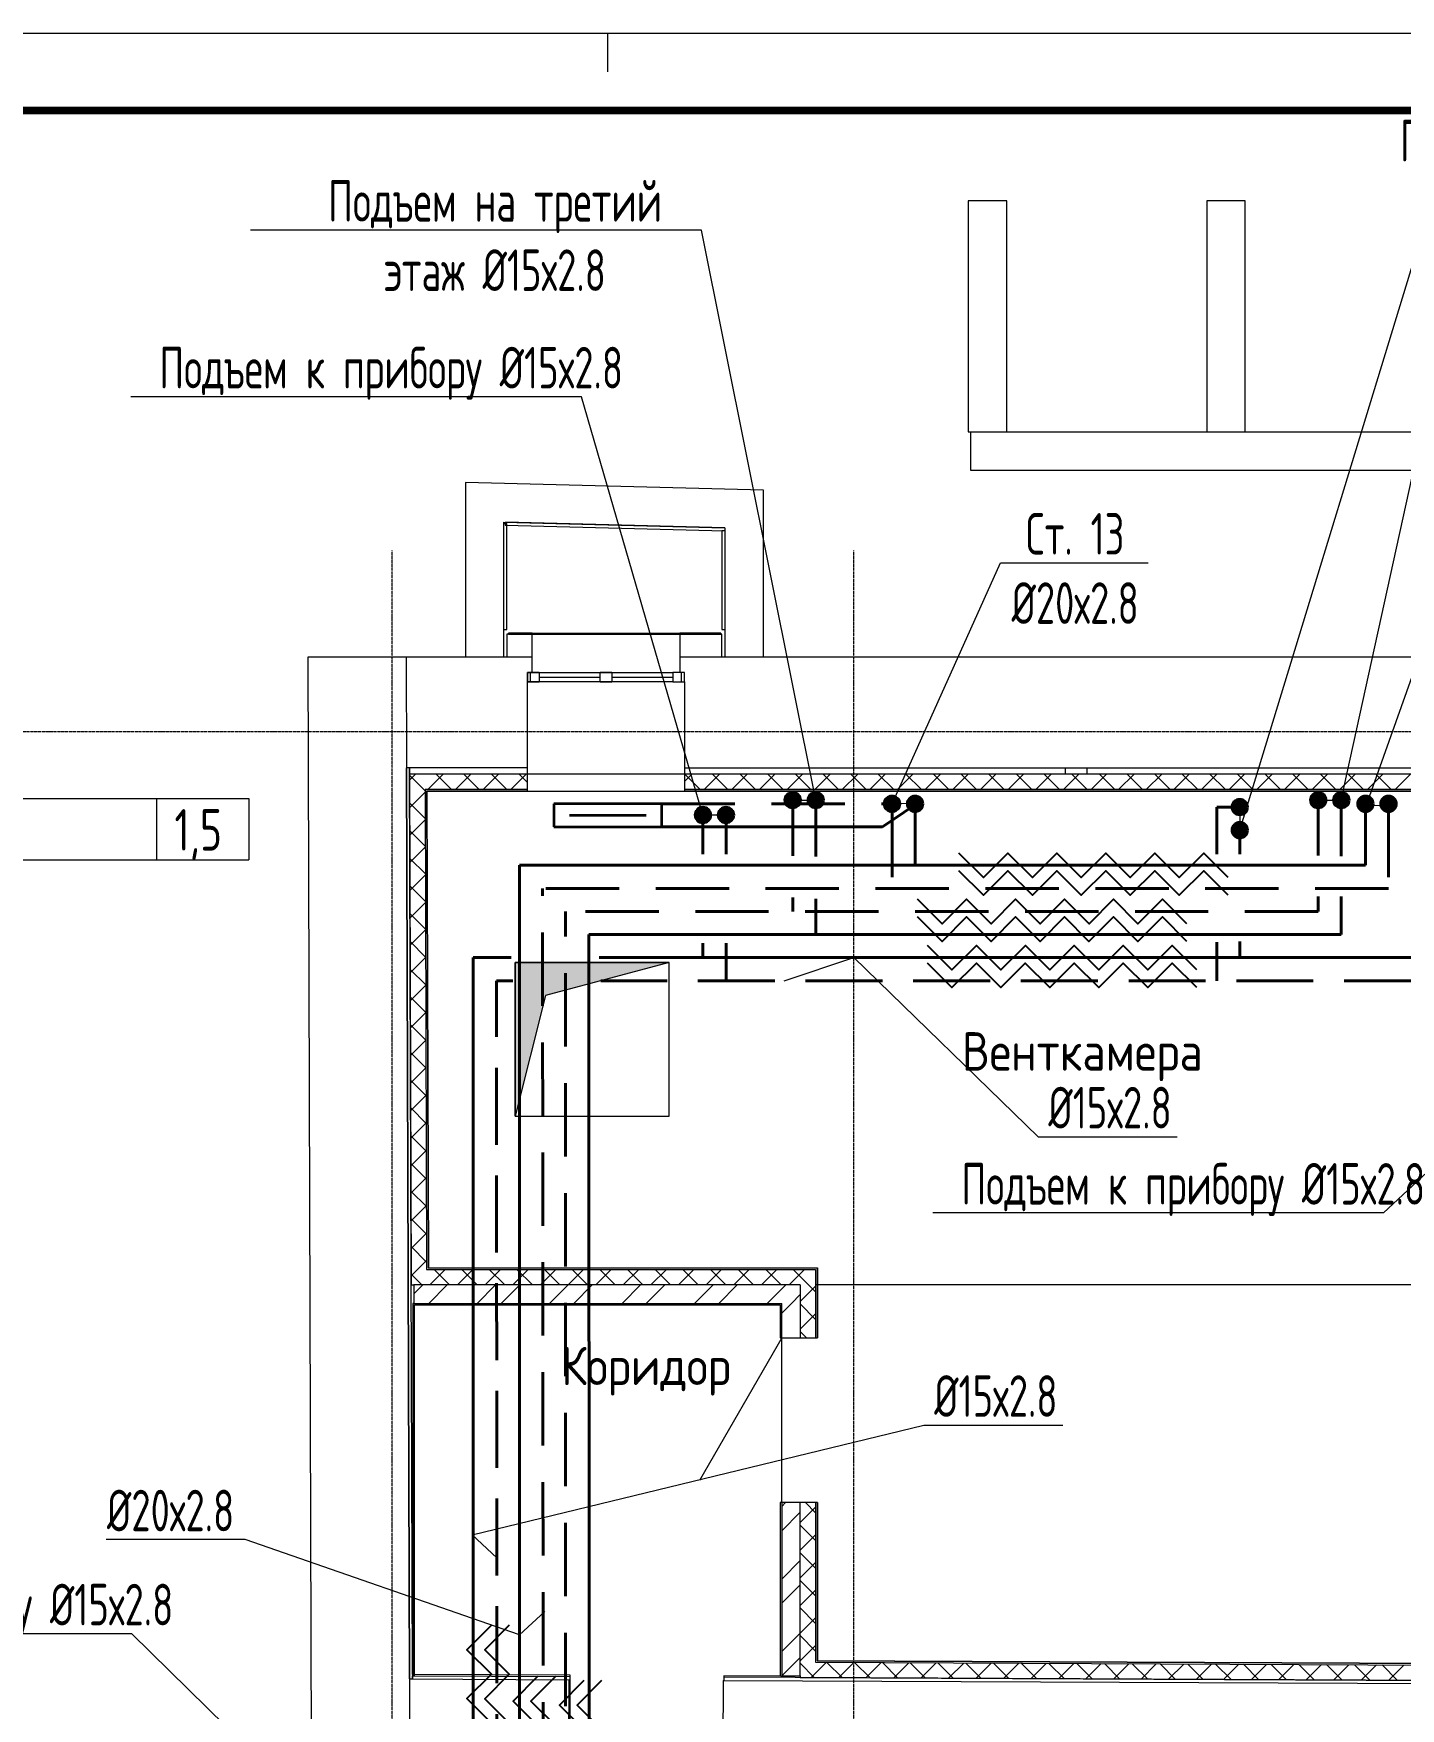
# Model space of a CAD drawing. Header units: millimetres. Extents: x -3929 to 624051, y 52832 to 514950.
# Drawn here: x 216267 to 225151, y 101347 to 112232 of the extents above; entities that cross this region are included whole.
import ezdxf
from ezdxf import colors
from ezdxf.entities.mleader import LeaderData, LeaderLine
from ezdxf.enums import TextEntityAlignment as Align
from ezdxf.math import Vec2, Vec3

# ---------------------------------------------------------------- set-up
doc = ezdxf.new("R2010")
doc.units = ezdxf.units.MM
for name, pattern in [('ADSK_Линия сетки', [25, 20, -2.5, 0, -2.5]), ('ADSK_Штриховая_ш2 п1', [3, 2, -1]), ('GOST2.303 4', [7, 5, -2, 0]), ('Hidden', [7.14375, 4.7625, -2.38125])]:
    doc.linetypes.add(name, pattern=pattern)
for name, color, linetype in [('9_Форматы', 7, 'Continuous'), ('ПРИБОРЫ', 3, 'Continuous'), ('статистика приборов', 252, 'Continuous'), ('стояки', 7, 'Continuous'), ('т21.4', 142, 'Continuous')]:
    doc.layers.add(name, color=color, linetype=linetype)
for name, color, linetype, lineweight in [('_ Окна', 7, 'Continuous', 9), ('Двери', 7, 'Continuous', 9), ('Марки помещений', 7, 'Continuous', 20), ('ОВ-ИЗОЛЯЦИЯ', 7, 'Continuous', 25), ('ОВ-О-Оборудование', 32, 'Continuous', 35), ('ОВ-рамка', 7, 'Continuous', 30), ('ОВ-ТЕКСТ', 7, 'Continuous', 25), ('Окна', 7, 'Continuous', 9), ('Оси', 253, 'Continuous', 9), ('Перекрытие', 7, 'Continuous', 18), ('Стены внутренние', 7, 'Continuous', 18), ('Стены наружные', 7, 'Continuous', 18), ('Стены несущие', 7, 'Continuous', 30), ('Стены отделка', 7, 'Continuous', 30), ('Стены штриховка', 7, 'Continuous', 9), ('ШТРИХОВКА', 252, 'Continuous', 15)]:
    doc.layers.add(name, color=color, linetype=linetype, lineweight=lineweight)
for name, color, linetype, true_color in [('т11.1', 1, 'Continuous', 0xff0000), ('т11.3', 7, 'Continuous', 0xb82e00), ('т11.4', 7, 'Continuous', 0xd600d6), ('т21.1', 5, 'Continuous', 0x0000ff), ('т21.3', 7, 'Continuous', 0x005c45)]:
    doc.layers.add(name, color=color, linetype=linetype, true_color=true_color)
doc.styles.add('GOST Common_2', font='GOST_Common.ttf', dxfattribs={"width": 0.9, "height": 250})
doc.styles.add('СТИЛЬ', font='simplex.shx', dxfattribs={"width": 0.65})

# ---------------------------------------------------------------- blocks, each defined once
blk = doc.blocks.new('*U2936')
at = {"layer": 'ОВ-О-Оборудование', "color": 32, "ltscale": 0.1, "true_color": 0xcd6928}
for p, q in [((350, 75), (-350, 75)), ((-350, 75), (-350, -75)), ((-250, 0), (250, 0)), ((350, -75), (350, 75)), ((-350, -75), (350, -75))]:
    blk.add_line(p, q, dxfattribs=at)
blk = doc.blocks.new('подвал')
at = {"layer": 'Стены наружные', "lineweight": 5}
h = blk.add_hatch(color=8, dxfattribs=at)
h.paths.add_polyline_path([(411463.987, -301886.72), (411472.031, -301886.72), (411472.031, -301881.72), (411206.265, -301881.72), (411206.265, -301886.72), (411236.265, -301886.72)])
h.paths.add_polyline_path([(410215.265, -301886.72), (410245.265, -301886.72), (410245.265, -301881.72), (410092.031, -301881.72), (410092.031, -301886.72)])
at = {"layer": 'ШТРИХОВКА', "lineweight": 5}
h = blk.add_hatch(color=8, dxfattribs=at)
h.dxf.hatch_style = 1
h.paths.add_polyline_path([(410136.624, -305020.625), (410136.624, -304020.625), (411136.624, -304020.625), (410334.119, -304235.655)])
at = {"layer": '_ Окна', "color": 8, "lineweight": 5}
for p, q in [((410216.265, -302196.816), (410216.265, -302136.816)), ((410216.265, -302136.816), (410292.265, -302136.816)), ((410236.265, -302196.816), (410236.265, -302136.816)), ((410292.265, -302136.816), (410292.265, -302196.816)), ((410292.265, -302166.816), (410688.265, -302166.816)), ((410688.265, -302196.816), (410688.265, -302136.816)), ((410688.265, -302136.816), (410764.265, -302136.816)), ((410764.265, -302136.816), (410764.265, -302196.816)), ((410764.265, -302166.816), (411160.265, -302166.816)), ((411160.265, -302136.816), (411160.265, -302196.816)), ((411236.265, -302136.816), (411160.265, -302136.816)), ((411216.265, -302196.816), (411216.265, -302136.816)), ((411236.265, -302196.816), (411236.265, -302136.816)), ((410292.265, -302196.816), (410216.265, -302196.816)), ((410764.265, -302196.816), (410688.265, -302196.816)), ((411160.265, -302196.816), (411236.265, -302196.816))]:
    blk.add_line(p, q, dxfattribs=at)
at = {"layer": 'Двери', "color": 8, "lineweight": 5}
blk.add_line((411868.352, -306461.134), (411333.352, -307387.781), dxfattribs=at)
at = {"layer": 'Окна', "color": 8, "lineweight": 5}
for p, q in [((410216.265, -302136.816), (410216.265, -302196.816)), ((410292.265, -302136.816), (410216.265, -302136.816)), ((410292.265, -302136.816), (410688.265, -302136.816)), ((410764.265, -302136.816), (410688.265, -302136.816)), ((410764.265, -302136.816), (411160.265, -302136.816)), ((411236.265, -302136.816), (411160.265, -302136.816)), ((411236.265, -302196.816), (411236.265, -302136.816)), ((410216.265, -302196.816), (410292.265, -302196.816)), ((410688.265, -302196.816), (410292.265, -302196.816)), ((410688.265, -302196.816), (410764.265, -302196.816)), ((411160.265, -302196.816), (410764.265, -302196.816)), ((411160.265, -302196.816), (411236.265, -302196.816))]:
    blk.add_line(p, q, dxfattribs=at)
at = {"layer": 'Оси', "color": 8, "linetype": 'ADSK_Линия сетки', "lineweight": 5}
for p, q in [((409336.62, -349917.118), (409336.62, -301342.622)), ((412336.62, -349917.118), (412336.62, -301342.622)), ((353372.326, -302520.621), (419602.055, -302520.621))]:
    blk.add_line(p, q, dxfattribs=at)
at = {"layer": 'Перекрытие', "color": 8, "lineweight": 5}
for p, q in [((410136.624, -304020.625), (410136.624, -305020.625)), ((411136.624, -304020.625), (410136.624, -304020.625)), ((411136.624, -305020.625), (411136.624, -304020.625)), ((410136.624, -305020.625), (411136.624, -305020.625)), ((416954.348, -306116.134), (412088.352, -306116.134)), ((411868.352, -307531.134), (411868.352, -306461.134)), ((410492.71, -309251.601), (410492.71, -308681.595))]:
    blk.add_line(p, q, dxfattribs=at)
at = {"layer": 'Стены внутренние', "color": 8, "lineweight": 5}
for p, q in [((409428.246, -302036.816), (409430.476, -302756.816)), ((411236.265, -302796.816), (410216.265, -302796.816))]:
    blk.add_line(p, q, dxfattribs=at)
at = {"layer": 'Стены внутренние', "color": 8, "linetype": 'Continuous', "lineweight": 5}
for p, q in [((409478.352, -306174.812), (409537.029, -306116.134)), ((409574.183, -306236.134), (409694.183, -306116.134)), ((409888.493, -306236.134), (410008.493, -306116.134)), ((410045.647, -306236.134), (410165.647, -306116.134)), ((410359.956, -306236.134), (410479.956, -306116.134)), ((410517.11, -306236.134), (410637.11, -306116.134)), ((410831.42, -306236.134), (410951.42, -306116.134)), ((410988.574, -306236.134), (411108.574, -306116.134)), ((411302.883, -306236.134), (411422.883, -306116.134)), ((411460.037, -306236.134), (411580.037, -306116.134)), ((411774.346, -306236.134), (411894.346, -306116.134)), ((411931.5, -306236.134), (411988.352, -306179.283)), ((411868.352, -306299.283), (411931.5, -306236.134)), ((411868.352, -307556.519), (411893.737, -307531.134)), ((411868.352, -307713.673), (411988.352, -307593.673)), ((411868.352, -308027.983), (411988.352, -307907.983)), ((411868.352, -308185.137), (411988.352, -308065.137)), ((411868.352, -308499.446), (411988.352, -308379.446)), ((411869.079, -308655.873), (411988.352, -308536.6))]:
    blk.add_line(p, q, dxfattribs=at)
at = {"layer": 'Стены наружные', "color": 8, "lineweight": 5}
for p, q in [((410246.265, -301886.72), (410246.265, -301881.72)), ((410246.265, -301881.72), (411206.265, -301881.72)), ((411206.265, -301886.72), (410246.265, -301886.72)), ((410246.265, -301886.816), (411206.265, -301886.816))]:
    blk.add_line(p, q, dxfattribs=at)
at = {"layer": 'Стены несущие', "color": 8, "lineweight": 5}
for p, q in [((413080.614, -299072.097), (413080.614, -300572.097)), ((413330.614, -299072.097), (413080.614, -299072.097)), ((413330.614, -300572.097), (413330.614, -299072.097)), ((414630.614, -299072.097), (414630.614, -300572.097)), ((414880.614, -299072.097), (414630.614, -299072.097)), ((414880.614, -300572.097), (414880.614, -299072.097)), ((413080.614, -300572.097), (418619.664, -300572.097)), ((413094.664, -300572.097), (413094.664, -300822.097)), ((413094.664, -300822.097), (418369.664, -300822.097)), ((409812.654, -300901.765), (409812.654, -302036.816)), ((411749.926, -300952.172), (409812.654, -300901.765)), ((411749.926, -302036.816), (411749.926, -300952.172)), ((410062.654, -302036.816), (410062.654, -301158.355)), ((410062.654, -301158.355), (411499.926, -301195.752)), ((411499.926, -301195.752), (410072.914, -301158.622)), ((411499.926, -301195.752), (411499.926, -302036.816)), ((410246.265, -302036.816), (408788.243, -302036.816)), ((408788.243, -302036.816), (408813.334, -310138.743)), ((410246.265, -302136.816), (410246.265, -302036.816)), ((411206.265, -302036.816), (411206.265, -302136.816)), ((418744.734, -302036.816), (411206.265, -302036.816)), ((410216.265, -302756.816), (410216.265, -302196.816)), ((411236.265, -302196.816), (411236.265, -302756.816)), ((410216.265, -302756.816), (409430.476, -302756.816)), ((409448.809, -308676.83), (409430.476, -302756.816)), ((411236.265, -302756.816), (418240.57, -302756.816)), ((411988.352, -306116.134), (409478.352, -306116.134)), ((409478.352, -306116.134), (409478.352, -306236.134)), ((411988.352, -306116.134), (411988.352, -306461.134)), ((409478.352, -306236.134), (411868.352, -306236.134)), ((411868.352, -306461.134), (411868.352, -306236.134)), ((411868.352, -306461.134), (411988.352, -306461.134)), ((411988.352, -307531.134), (411868.352, -307531.134)), ((411868.352, -307531.134), (411868.352, -308655.873)), ((411988.352, -308655.873), (411988.352, -307531.134)), ((409448.809, -308676.83), (410487.329, -308681.57)), ((410484.728, -309251.564), (410487.329, -308681.57)), ((411487.319, -308686.134), (411484.717, -309256.128)), ((411487.319, -308686.134), (418289.026, -308717.177)), ((411868.352, -308655.873), (411988.352, -308655.873))]:
    blk.add_line(p, q, dxfattribs=at)
at = {"layer": 'Стены отделка', "color": 8, "lineweight": 5}
for p, q in [((410082.654, -301168.618), (410062.654, -301168.618)), ((410072.914, -301158.622), (410072.394, -301178.615)), ((410072.394, -301178.615), (411499.926, -301215.759)), ((410082.654, -301856.816), (410082.654, -301168.618)), ((411499.926, -301215.238), (411479.926, -301215.238)), ((411479.926, -301215.238), (411479.926, -301856.816)), ((410062.654, -301856.816), (410082.654, -301856.816)), ((410245.265, -301886.816), (410082.654, -301886.816)), ((410082.654, -301886.816), (410082.654, -302036.816)), ((410246.265, -301881.72), (410092.031, -301881.72)), ((410092.031, -301881.72), (410092.031, -301886.72)), ((410092.031, -301886.72), (410245.265, -301886.72)), ((410246.265, -302036.816), (410246.265, -301886.816)), ((411472.031, -301881.72), (411206.265, -301881.72)), ((411206.265, -301881.72), (411206.265, -301886.72)), ((411206.265, -301886.72), (411472.031, -301886.72)), ((411479.926, -301886.816), (411206.265, -301886.816)), ((411206.265, -301886.816), (411206.265, -302036.816)), ((411472.031, -301886.72), (411472.031, -301881.72)), ((411479.926, -301856.816), (411499.926, -301856.816)), ((411479.926, -302036.816), (411479.926, -301886.816)), ((409450.476, -302756.754), (409430.476, -302756.816)), ((409430.476, -302756.816), (409448.809, -308676.83)), ((409468.717, -308646.921), (409450.476, -302756.754)), ((409450.476, -302756.816), (409450.476, -302796.816)), ((410216.265, -302796.816), (409450.476, -302796.816)), ((409450.599, -302796.816), (409460.879, -306116.134)), ((410216.265, -302908.816), (410216.265, -302756.816)), ((411236.265, -302756.816), (411236.265, -302908.816)), ((417174.444, -302796.816), (411236.265, -302796.816)), ((413712.004, -302796.816), (413712.004, -302756.816)), ((413852.004, -302756.816), (413852.004, -302796.816)), ((410216.265, -302896.816), (409550.91, -302896.816)), ((409550.91, -302896.816), (409560.57, -306016.134)), ((410216.265, -302906.816), (409560.941, -302906.816)), ((409560.941, -302906.816), (409570.539, -306006.134)), ((410216.265, -302908.816), (409562.947, -302908.816)), ((409562.947, -302908.816), (409572.533, -306004.134)), ((411236.265, -302908.816), (410216.265, -302908.816)), ((416954.348, -302896.816), (411236.265, -302896.816)), ((416944.348, -302906.816), (411236.265, -302906.816)), ((416942.348, -302908.816), (411236.265, -302908.816)), ((409560.57, -306016.134), (412088.352, -306016.134)), ((409570.539, -306006.134), (412098.352, -306006.134)), ((409572.533, -306004.134), (412100.352, -306004.134)), ((412088.352, -306016.134), (412088.352, -306461.134)), ((412098.352, -306006.134), (412098.352, -306461.134)), ((412100.352, -306004.134), (412100.352, -306461.134)), ((409460.879, -306116.134), (409478.352, -306116.134)), ((409478.352, -306236.134), (409471.62, -306236.134)), ((409471.62, -306236.134), (409471.62, -308656.934)), ((409481.62, -306246.134), (411858.352, -306246.134)), ((409481.62, -308656.98), (409481.62, -306246.134)), ((411858.352, -306246.134), (411858.352, -306461.134)), ((411858.352, -306461.134), (411868.352, -306461.134)), ((411988.352, -306461.134), (412100.352, -306461.134)), ((411868.352, -307531.134), (411858.352, -307531.134)), ((411858.352, -307531.134), (411858.352, -308657.827)), ((412100.352, -307531.134), (411988.352, -307531.134)), ((412088.352, -307531.134), (412088.352, -308568.876)), ((412098.352, -307531.134), (412098.352, -308558.922)), ((412100.352, -307531.134), (412100.352, -308556.931)), ((412088.352, -308568.876), (416394.52, -308588.53)), ((412098.352, -308558.922), (416384.52, -308578.484)), ((412100.352, -308556.931), (416382.52, -308576.475)), ((409448.809, -308676.83), (409468.809, -308676.768)), ((410492.847, -308651.595), (409468.717, -308646.921)), ((409468.809, -308676.768), (409468.748, -308656.921)), ((409468.748, -308656.921), (410492.802, -308661.595)), ((409468.9, -308656.922), (409468.809, -308676.922)), ((410487.329, -308681.57), (410492.71, -308681.595)), ((410492.71, -308681.595), (410492.847, -308651.595)), ((411492.791, -308666.159), (411492.7, -308686.159)), ((411492.837, -308656.159), (411492.791, -308666.159)), ((416614.52, -308689.535), (411492.791, -308666.159)), ((411858.352, -308657.827), (411492.837, -308656.159)), ((411868.352, -308667.873), (411868.352, -308655.873)), ((411988.352, -308655.873), (411988.352, -308668.421)), ((411988.352, -308668.421), (416494.52, -308688.987))]:
    blk.add_line(p, q, dxfattribs=at)
at = {"layer": 'Стены штриховка', "color": 8, "lineweight": 5}
for p, q in [((410245.265, -301886.72), (410246.265, -301886.72)), ((410246.265, -301886.816), (410245.265, -301886.816)), ((409448.809, -308676.83), (409450.575, -309246.844)), ((409468.717, -308646.921), (409468.748, -308656.921))]:
    blk.add_line(p, q, dxfattribs=at)
at = {"layer": 'ШТРИХОВКА', "color": 8, "linetype": 'Continuous', "lineweight": 5}
for p, q in [((409550.934, -302904.569), (409450.623, -302804.258)), ((409450.717, -302834.85), (409488.752, -302796.816)), ((409568.357, -302896.816), (409668.357, -302796.816)), ((409722.785, -302896.816), (409622.785, -302796.816)), ((409747.962, -302896.816), (409847.962, -302796.816)), ((409902.39, -302896.816), (409802.39, -302796.816)), ((409927.567, -302896.816), (410027.567, -302796.816)), ((410081.995, -302896.816), (409981.995, -302796.816)), ((410107.172, -302896.816), (410207.172, -302796.816)), ((410216.265, -302851.48), (410161.6, -302796.816)), ((411236.265, -302845.354), (411284.803, -302796.816)), ((411339.231, -302896.816), (411239.231, -302796.816)), ((411364.408, -302896.816), (411464.408, -302796.816)), ((411518.836, -302896.816), (411418.836, -302796.816)), ((411544.013, -302896.816), (411644.013, -302796.816)), ((411698.441, -302896.816), (411598.441, -302796.816)), ((411723.619, -302896.816), (411823.619, -302796.816)), ((411878.046, -302896.816), (411778.046, -302796.816)), ((411903.224, -302896.816), (412003.224, -302796.816)), ((412057.651, -302896.816), (411957.651, -302796.816)), ((412082.829, -302896.816), (412182.829, -302796.816)), ((412237.257, -302896.816), (412137.257, -302796.816)), ((412262.434, -302896.816), (412362.434, -302796.816)), ((412416.862, -302896.816), (412316.862, -302796.816)), ((412442.039, -302896.816), (412542.039, -302796.816)), ((412596.467, -302896.816), (412496.467, -302796.816)), ((412621.644, -302896.816), (412721.644, -302796.816)), ((412776.072, -302896.816), (412676.072, -302796.816)), ((412801.249, -302896.816), (412901.249, -302796.816)), ((412955.677, -302896.816), (412855.677, -302796.816)), ((412980.854, -302896.816), (413080.854, -302796.816)), ((413135.282, -302896.816), (413035.282, -302796.816)), ((413160.46, -302896.816), (413260.46, -302796.816)), ((413314.887, -302896.816), (413214.887, -302796.816)), ((413340.065, -302896.816), (413440.065, -302796.816)), ((413494.492, -302896.816), (413394.492, -302796.816)), ((413519.67, -302896.816), (413619.67, -302796.816)), ((413674.098, -302896.816), (413574.098, -302796.816)), ((413699.275, -302896.816), (413799.275, -302796.816)), ((413853.703, -302896.816), (413753.703, -302796.816)), ((413878.88, -302896.816), (413978.88, -302796.816)), ((414033.308, -302896.816), (413933.308, -302796.816)), ((414058.485, -302896.816), (414158.485, -302796.816)), ((414212.913, -302896.816), (414112.913, -302796.816)), ((414238.09, -302896.816), (414338.09, -302796.816)), ((414392.518, -302896.816), (414292.518, -302796.816)), ((414417.695, -302896.816), (414517.695, -302796.816)), ((414572.123, -302896.816), (414472.123, -302796.816)), ((414597.3, -302896.816), (414697.3, -302796.816)), ((414751.728, -302896.816), (414651.728, -302796.816)), ((414776.906, -302896.816), (414876.906, -302796.816)), ((414931.333, -302896.816), (414831.333, -302796.816)), ((414956.511, -302896.816), (415056.511, -302796.816)), ((415110.939, -302896.816), (415010.939, -302796.816)), ((415136.116, -302896.816), (415236.116, -302796.816)), ((415290.544, -302896.816), (415190.544, -302796.816)), ((415315.721, -302896.816), (415415.721, -302796.816)), ((415470.149, -302896.816), (415370.149, -302796.816)), ((415495.326, -302896.816), (415595.326, -302796.816)), ((415649.754, -302896.816), (415549.754, -302796.816)), ((415674.931, -302896.816), (415774.931, -302796.816)), ((415829.359, -302896.816), (415729.359, -302796.816)), ((415854.536, -302896.816), (415954.536, -302796.816)), ((409451.272, -303013.901), (409550.964, -302914.209)), ((409551.492, -303084.732), (409451.181, -302984.422)), ((409451.826, -303192.951), (409551.518, -303093.26)), ((409552.05, -303264.896), (409451.739, -303164.585)), ((409552.607, -303445.059), (409452.297, -303344.748)), ((409452.381, -303372.002), (409552.073, -303272.31)), ((409452.935, -303551.052), (409552.627, -303451.361)), ((409553.165, -303625.222), (409452.855, -303524.911)), ((409453.49, -303730.103), (409553.182, -303630.412)), ((409553.723, -303805.385), (409453.412, -303705.074)), ((409554.281, -303985.548), (409453.97, -303885.237)), ((409454.045, -303909.154), (409553.736, -303809.462)), ((409454.599, -304088.204), (409554.291, -303988.513)), ((409554.839, -304165.711), (409454.528, -304065.4)), ((409455.154, -304267.255), (409554.845, -304167.563)), ((409555.397, -304345.874), (409455.086, -304245.563)), ((409455.708, -304446.306), (409555.4, -304346.614)), ((409555.955, -304526.037), (409455.644, -304425.726)), ((409456.263, -304625.356), (409555.954, -304525.665)), ((409556.513, -304706.2), (409456.202, -304605.889)), ((409456.817, -304804.407), (409556.509, -304704.715)), ((409557.071, -304886.363), (409456.76, -304786.052)), ((409457.372, -304983.457), (409557.063, -304883.766)), ((409557.629, -305066.526), (409457.318, -304966.215)), ((409457.926, -305162.508), (409557.618, -305062.817)), ((409558.187, -305246.689), (409457.876, -305146.378)), ((409558.745, -305426.852), (409458.434, -305326.541)), ((409458.481, -305341.559), (409558.172, -305241.867)), ((409459.035, -305520.609), (409558.727, -305420.918)), ((409559.303, -305607.015), (409458.992, -305506.705)), ((409459.59, -305699.66), (409559.281, -305599.968)), ((409559.861, -305787.178), (409459.55, -305686.868)), ((409560.419, -305967.342), (409460.108, -305867.031)), ((409460.144, -305878.711), (409559.836, -305779.019)), ((409460.699, -306057.761), (409560.39, -305958.07)), ((409529.606, -306116.134), (409460.666, -306047.194)), ((409581.93, -306116.134), (409681.93, -306016.134)), ((409709.211, -306116.134), (409609.211, -306016.134)), ((409761.536, -306116.134), (409861.536, -306016.134)), ((409888.817, -306116.134), (409788.817, -306016.134)), ((409941.141, -306116.134), (410041.141, -306016.134)), ((410068.422, -306116.134), (409968.422, -306016.134)), ((410120.746, -306116.134), (410220.746, -306016.134)), ((410248.027, -306116.134), (410148.027, -306016.134)), ((410300.351, -306116.134), (410400.351, -306016.134)), ((410427.632, -306116.134), (410327.632, -306016.134)), ((410479.956, -306116.134), (410579.956, -306016.134)), ((410607.237, -306116.134), (410507.237, -306016.134)), ((410659.561, -306116.134), (410759.561, -306016.134)), ((410786.842, -306116.134), (410686.842, -306016.134)), ((410839.166, -306116.134), (410939.166, -306016.134)), ((410966.447, -306116.134), (410866.447, -306016.134)), ((411018.771, -306116.134), (411118.771, -306016.134)), ((411146.052, -306116.134), (411046.052, -306016.134)), ((411198.377, -306116.134), (411298.377, -306016.134)), ((411325.658, -306116.134), (411225.658, -306016.134)), ((411377.982, -306116.134), (411477.982, -306016.134)), ((411505.263, -306116.134), (411405.263, -306016.134)), ((411557.587, -306116.134), (411657.587, -306016.134)), ((411684.868, -306116.134), (411584.868, -306016.134)), ((411737.192, -306116.134), (411837.192, -306016.134)), ((411864.473, -306116.134), (411764.473, -306016.134)), ((411916.797, -306116.134), (412016.797, -306016.134)), ((412088.352, -306160.408), (411944.078, -306016.134)), ((411988.352, -306224.185), (412088.352, -306124.185)), ((412088.352, -306340.013), (411988.352, -306240.013)), ((411988.352, -306403.79), (412088.352, -306303.79)), ((412029.868, -306461.134), (411988.352, -306419.618)), ((411988.352, -307661.026), (412088.352, -307561.026)), ((412088.352, -307597.249), (412022.237, -307531.134)), ((412088.352, -307776.854), (411988.352, -307676.854)), ((411988.352, -307840.631), (412088.352, -307740.631)), ((412088.352, -307956.459), (411988.352, -307856.459)), ((411988.352, -308020.236), (412088.352, -307920.236)), ((412088.352, -308136.064), (411988.352, -308036.064)), ((411988.352, -308199.841), (412088.352, -308099.841)), ((412088.352, -308315.669), (411988.352, -308215.669)), ((411988.352, -308379.446), (412088.352, -308279.446)), ((412088.352, -308495.274), (411988.352, -308395.274)), ((411988.352, -308559.052), (412088.352, -308459.052)), ((412082.322, -308668.849), (411988.352, -308574.88)), ((412058.269, -308668.74), (412157.815, -308569.194)), ((412262.75, -308669.673), (412162.291, -308569.214)), ((412237.058, -308669.556), (412336.604, -308570.01)), ((412443.179, -308670.496), (412342.72, -308570.037)), ((412415.847, -308670.372), (412515.393, -308570.826)), ((412623.607, -308671.32), (412523.148, -308570.861)), ((412594.636, -308671.188), (412694.182, -308571.642)), ((412804.036, -308672.143), (412703.577, -308571.684)), ((412773.425, -308672.004), (412872.971, -308572.458)), ((412984.465, -308672.967), (412884.006, -308572.508)), ((412952.214, -308672.82), (413051.76, -308573.274)), ((413164.893, -308673.79), (413064.434, -308573.331)), ((413131.003, -308673.636), (413230.549, -308574.09)), ((413345.322, -308674.614), (413244.863, -308574.155)), ((413309.792, -308674.452), (413409.339, -308574.905)), ((413525.75, -308675.437), (413425.291, -308574.978)), ((413488.581, -308675.268), (413588.128, -308575.721)), ((413706.179, -308676.261), (413605.72, -308575.802)), ((413667.371, -308676.084), (413766.917, -308576.537)), ((413886.608, -308677.084), (413786.149, -308576.625)), ((413846.16, -308676.9), (413945.706, -308577.353)), ((414067.036, -308677.908), (413966.577, -308577.449)), ((414024.949, -308677.716), (414124.495, -308578.169)), ((414247.465, -308678.731), (414147.006, -308578.272)), ((414203.738, -308678.532), (414303.284, -308578.985)), ((414427.893, -308679.555), (414327.434, -308579.096)), ((414382.527, -308679.348), (414482.073, -308579.801)), ((414608.322, -308680.378), (414507.863, -308579.919)), ((414561.316, -308680.164), (414660.862, -308580.617)), ((414788.751, -308681.202), (414688.292, -308580.743)), ((414740.105, -308680.98), (414839.652, -308581.433)), ((414969.179, -308682.025), (414868.72, -308581.566)), ((414918.894, -308681.796), (415018.441, -308582.249)), ((415149.608, -308682.849), (415049.149, -308582.39)), ((415097.684, -308682.612), (415197.23, -308583.065)), ((415330.036, -308683.672), (415229.577, -308583.213)), ((415276.473, -308683.428), (415376.019, -308583.881)), ((415510.465, -308684.496), (415410.006, -308584.037)), ((415455.262, -308684.244), (415554.808, -308584.697)), ((415690.894, -308685.319), (415590.435, -308584.86)), ((415634.051, -308685.06), (415733.597, -308585.513)), ((415871.322, -308686.143), (415770.863, -308585.684)), ((415812.84, -308685.876), (415912.386, -308586.329))]:
    blk.add_line(p, q, dxfattribs=at)
at = {"layer": 'ШТРИХОВКА', "color": 8, "lineweight": 5}
for p, q in [((410136.624, -305020.625), (410136.624, -304020.625)), ((410136.624, -304020.625), (411136.624, -304020.625)), ((411136.624, -304020.625), (410334.119, -304235.655)), ((410334.119, -304235.655), (410136.624, -305020.625))]:
    blk.add_line(p, q, dxfattribs=at)
at = {"layer": 'Марки помещений', "color": 8, "lineweight": 5, "style": 'GOST Common_2', "width": 0.9}
for s, p in [('Венткамера', (413039.824, -304723.821)), ('Коридор', (410436.111, -306767.208))]:
    blk.add_text(s, height=250, dxfattribs=at).set_placement(p)
blk = doc.blocks.new('*U2998')
at = {"layer": '9_Форматы', "color": 7, "linetype": 'Continuous', "lineweight": 9, "ltscale": 100}
blk.add_lwpolyline([(5, -5), (5, 589), (-836, 589), (-836, -5)], close=True, dxfattribs=at)
at = {"layer": '9_Форматы', "color": 7, "linetype": 'Continuous', "lineweight": 15, "ltscale": 100}
blk.add_lwpolyline([(-185, 589), (-185, 586.5)], dxfattribs=at)
at = {"layer": '9_Форматы', "color": 7, "linetype": 'Continuous', "lineweight": 9, "ltscale": 100, "const_width": 0.5}
blk.add_lwpolyline([(0, 0), (0, 584), (-816, 584), (-816, 0)], close=True, dxfattribs=at)

msp = doc.modelspace()

# ---------------------------------------------------------------- hatches: boundary and pattern name
at = {"layer": 'т11.1', "lineweight": 40}
h = msp.add_hatch(color=256, dxfattribs=at)
h.dxf.hatch_style = 1
h.paths.add_polyline_path([(222046.405, 107225.619, 1), (221946.405, 107225.619, 1)])
h = msp.add_hatch(color=256, dxfattribs=at)
h.dxf.hatch_style = 1
h.paths.add_polyline_path([(224873.372, 107225.619, 1), (224973.372, 107225.619, 1)])
at = {"layer": 'т11.3', "lineweight": 40}
h = msp.add_hatch(color=256, dxfattribs=at)
h.dxf.hatch_style = 1
h.paths.add_polyline_path([(221300.975, 107250.048, 1), (221400.975, 107250.048, 1)])
h = msp.add_hatch(color=256, dxfattribs=at)
h.dxf.hatch_style = 1
h.paths.add_polyline_path([(224716.458, 107250.048, 1), (224816.458, 107250.048, 1)])
at = {"layer": 'т11.4', "lineweight": 40}
h = msp.add_hatch(color=256, dxfattribs=at)
h.dxf.hatch_style = 1
h.paths.add_polyline_path([(220667.706, 107152.963, 1), (220567.706, 107152.963, 1)])
h = msp.add_hatch(color=256, dxfattribs=at)
h.dxf.hatch_style = 1
h.paths.add_polyline_path([(224056.505, 107054.607, 1), (224156.505, 107054.607, 1)])
at = {"layer": 'т21.1', "linetype": 'ADSK_Штриховая_ш2 п1', "lineweight": 40, "ltscale": 50}
h = msp.add_hatch(color=256, dxfattribs=at)
h.dxf.hatch_style = 1
h.paths.add_polyline_path([(221896.405, 107225.619, 1), (221796.405, 107225.619, 1)])
h = msp.add_hatch(color=256, dxfattribs=at)
h.dxf.hatch_style = 1
h.paths.add_polyline_path([(225023.372, 107225.619, 1), (225123.372, 107225.619, 1)])
at = {"layer": 'т21.3', "lineweight": 40, "ltscale": 50}
h = msp.add_hatch(color=256, dxfattribs=at)
h.dxf.hatch_style = 1
h.paths.add_polyline_path([(221150.975, 107250.048, 1), (221250.975, 107250.048, 1)])
h = msp.add_hatch(color=256, dxfattribs=at)
h.dxf.hatch_style = 1
h.paths.add_polyline_path([(224566.458, 107250.048, 1), (224666.458, 107250.048, 1)])
at = {"layer": 'т21.4', "lineweight": 40, "ltscale": 50}
h = msp.add_hatch(color=256, dxfattribs=at)
h.dxf.hatch_style = 1
h.paths.add_polyline_path([(224056.505, 107204.607, 1), (224156.505, 107204.607, 1)])
h = msp.add_hatch(color=256, dxfattribs=at)
h.dxf.hatch_style = 1
h.paths.add_polyline_path([(220817.706, 107152.963, 1), (220717.706, 107152.963, 1)])

# ---------------------------------------------------------------- linework, layer by layer
at = {"layer": 'ОВ-ИЗОЛЯЦИЯ', "color": 7, "linetype": 'ByBlock'}
for points in [[(224031.377, 106746.681), (223872.278, 106905.78), (223713.179, 106746.681), (223554.08, 106905.78), (223394.981, 106746.681), (223235.882, 106905.78), (223076.783, 106746.681), (222917.684, 106905.78), (222758.585, 106746.681), (222599.486, 106905.78), (222440.387, 106746.681), (222281.288, 106905.78)], [(224031.229, 106631.741), (223872.13, 106790.84), (223713.031, 106631.741), (223553.932, 106790.84), (223394.833, 106631.741), (223235.734, 106790.84), (223076.634, 106631.741), (222917.535, 106790.84), (222758.436, 106631.741), (222599.337, 106790.84), (222440.238, 106631.741), (222281.139, 106790.84)], [(223763.157, 106446.681), (223604.058, 106605.78), (223444.959, 106446.681), (223285.86, 106605.78), (223126.761, 106446.681), (222967.662, 106605.78), (222808.563, 106446.681), (222649.464, 106605.78), (222490.365, 106446.681), (222331.266, 106605.78), (222172.167, 106446.681), (222013.068, 106605.78)], [(223763.008, 106331.741), (223603.909, 106490.84), (223444.81, 106331.741), (223285.711, 106490.84), (223126.612, 106331.741), (222967.513, 106490.84), (222808.414, 106331.741), (222649.315, 106490.84), (222490.216, 106331.741), (222331.117, 106490.84), (222172.018, 106331.741), (222012.919, 106490.84)], [(223826.684, 106146.681), (223667.585, 106305.78), (223508.486, 106146.681), (223349.387, 106305.78), (223190.288, 106146.681), (223031.189, 106305.78), (222872.09, 106146.681), (222712.991, 106305.78), (222553.892, 106146.681), (222394.793, 106305.78), (222235.694, 106146.681), (222076.595, 106305.78)], [(223826.535, 106031.741), (223667.436, 106190.84), (223508.337, 106031.741), (223349.238, 106190.84), (223190.139, 106031.741), (223031.04, 106190.84), (222871.941, 106031.741), (222712.842, 106190.84), (222553.743, 106031.741), (222394.644, 106190.84), (222235.545, 106031.741), (222076.446, 106190.84)], [(219243.317, 101887.737), (219084.218, 101728.638), (219243.317, 101569.539), (219084.218, 101410.44), (219243.317, 101251.341), (219084.218, 101092.242), (219243.317, 100933.143), (219084.218, 100774.044), (219243.317, 100614.945), (219084.218, 100455.846), (219243.317, 100296.747), (219084.218, 100137.648)], [(219358.258, 101887.589), (219199.159, 101728.49), (219358.258, 101569.391), (219199.159, 101410.292), (219358.258, 101251.193), (219199.159, 101092.093), (219358.258, 100932.994), (219199.159, 100773.895), (219358.258, 100614.796), (219199.159, 100455.697), (219358.258, 100296.598), (219199.159, 100137.499)], [(219543.55, 101553.818), (219384.451, 101394.719), (219543.55, 101235.62), (219384.451, 101076.521), (219543.55, 100917.422), (219384.451, 100758.323), (219543.55, 100599.224), (219384.451, 100440.125), (219543.55, 100281.026), (219384.451, 100121.927), (219543.55, 99962.828), (219384.451, 99803.729)], [(219658.491, 101553.669), (219499.392, 101394.57), (219658.491, 101235.471), (219499.392, 101076.372), (219658.491, 100917.273), (219499.392, 100758.174), (219658.491, 100599.075), (219499.392, 100439.976), (219658.491, 100280.877), (219499.392, 100121.778), (219658.491, 99962.679), (219499.392, 99803.58)], [(219843.568, 101528.117), (219684.469, 101369.018), (219843.568, 101209.919), (219684.469, 101050.82), (219843.568, 100891.721), (219684.469, 100732.622), (219843.568, 100573.523), (219684.469, 100414.424), (219843.568, 100255.325), (219684.469, 100096.226), (219843.568, 99937.127), (219684.469, 99778.027)], [(219958.509, 101527.968), (219799.41, 101368.869), (219958.509, 101209.77), (219799.41, 101050.671), (219958.509, 100891.572), (219799.41, 100732.473), (219958.509, 100573.374), (219799.41, 100414.275), (219958.509, 100255.176), (219799.41, 100096.077), (219958.509, 99936.978), (219799.41, 99777.879)]]:
    msp.add_lwpolyline(points, dxfattribs=at)
at = {"layer": 'ПРИБОРЫ', "color": 7, "lineweight": 15}
for p, q in [((212906.936, 107260.968), (217666.557, 107260.968)), ((212906.936, 107260.968), (217666.557, 107260.968)), ((217066.557, 107260.968), (217066.557, 106860.968)), ((217666.557, 107260.968), (217666.557, 106860.968)), ((212906.936, 106860.968), (217666.557, 106860.968))]:
    msp.add_line(p, q, dxfattribs=at)
at = {"layer": 'т11.1', "lineweight": 40}
for p, q in [((221999.603, 107222.202), (221783.727, 107076.381)), ((221996.405, 107225.619), (221996.405, 106826.231)), ((224923.372, 107225.619), (224923.372, 106826.231)), ((220349.711, 107075.619), (221783.727, 107076.381)), ((219425.312, 85760.498), (219425.312, 106826.231)), ((224923.372, 106826.231), (219425.312, 106826.231))]:
    msp.add_line(p, q, dxfattribs=at)
for centre in [(221996.405, 107225.619), (224923.372, 107225.619)]:
    msp.add_circle(centre, 50, dxfattribs=at)
at = {"layer": 'т11.3', "lineweight": 40}
for p, q in [((221350.975, 107250.048), (221350.975, 106883.528)), ((224766.458, 107250.048), (224766.458, 106886.121)), ((221350.975, 106607.545), (221350.975, 106376.231)), ((224766.458, 106622.548), (224766.458, 106376.231)), ((219889.392, 86510.498), (219875.521, 106376.231)), ((224766.458, 106376.231), (219875.521, 106376.231))]:
    msp.add_line(p, q, dxfattribs=at)
for centre in [(221350.975, 107250.048), (224766.458, 107250.048)]:
    msp.add_circle(centre, 50, dxfattribs=at)
at = {"layer": 'т11.4', "lineweight": 40}
for p, q in [((220617.706, 107152.963), (220617.706, 106897.754)), ((224106.505, 107054.607), (224106.505, 106897.582)), ((220617.706, 106320.182), (220617.706, 106226.231)), ((224106.505, 106330.326), (224106.505, 106226.231)), ((219125.312, 86660.498), (219125.312, 106226.231)), ((219370.867, 106226.231), (219125.312, 106226.231)), ((226134.563, 106226.231), (219943.153, 106226.231))]:
    msp.add_line(p, q, dxfattribs=at)
for centre in [(220617.706, 107152.963), (224106.505, 107054.607)]:
    msp.add_circle(centre, 50, dxfattribs=at)
at = {"layer": 'т21.1', "linetype": 'Hidden', "lineweight": 40, "ltscale": 100}
for p, q in [((220349.711, 107225.619), (221846.405, 107225.619)), ((221846.405, 107225.619), (221846.405, 106676.231)), ((225073.372, 107225.619), (225073.372, 106676.231)), ((219589.81, 85910.498), (219575.312, 106676.231)), ((225073.372, 106676.231), (219575.312, 106676.231))]:
    msp.add_line(p, q, dxfattribs=at)
at = {"layer": 'т21.1', "lineweight": 40, "ltscale": 50}
for centre in [(221846.405, 107225.619), (225073.372, 107225.619)]:
    msp.add_circle(centre, 50, dxfattribs=at)
at = {"layer": 'т21.3', "linetype": 'Hidden', "lineweight": 40, "ltscale": 100}
for p, q in [((221200.975, 107250.048), (221200.975, 106888.14)), ((224616.458, 107250.048), (224616.458, 106888.986)), ((221200.975, 106616.08), (221200.975, 106526.231)), ((224616.458, 106622.548), (224616.458, 106526.231)), ((219725.312, 86360.498), (219725.312, 106526.231)), ((224616.458, 106526.231), (219725.312, 106526.231))]:
    msp.add_line(p, q, dxfattribs=at)
at = {"layer": 'т21.3', "lineweight": 40, "ltscale": 50}
for centre in [(221200.975, 107250.048), (224616.458, 107250.048)]:
    msp.add_circle(centre, 50, dxfattribs=at)
at = {"layer": 'т21.4', "linetype": 'GOST2.303 4', "lineweight": 40, "ltscale": 100}
for p, q in [((220767.706, 107152.963), (220767.706, 106897.754)), ((224106.505, 107204.607), (223956.505, 107204.607)), ((223956.505, 107204.607), (223956.505, 106897.582)), ((220767.706, 106320.182), (220767.706, 106076.231)), ((223956.505, 106327.461), (223956.505, 106076.231)), ((219289.182, 86810.498), (219275.731, 106076.231)), ((219382.258, 106076.231), (219275.731, 106076.231)), ((225984.563, 106076.231), (219955.107, 106076.231))]:
    msp.add_line(p, q, dxfattribs=at)
at = {"layer": 'т21.4', "lineweight": 40, "ltscale": 50}
for centre in [(224106.505, 107204.607), (220767.706, 107152.963)]:
    msp.add_circle(centre, 50, dxfattribs=at)

# ---------------------------------------------------------------- block references
at = {"layer": 'ОВ-О-Оборудование', "ltscale": 10, "rotation": 180}
msp.add_blockref('*U2936', (219999.711, 107150.619), dxfattribs=at)
at = {"layer": 'ОВ-рамка', "ltscale": 100, "transparency": 33554687, "xscale": 100, "yscale": 100, "zscale": 100}
msp.add_blockref('*U2998', (238498.26, 53331.692), dxfattribs=at)
at = {"layer": 'стояки', "color": 5, "lineweight": 40}
msp.add_blockref('подвал', (-190738.98, 410215.433), dxfattribs=at)

# ---------------------------------------------------------------- texts
at = {"layer": 'статистика приборов', "color": 7, "style": 'СТИЛЬ', "width": 0.7}
msp.add_text('1,5', height=270, dxfattribs=at).set_placement((217337.622, 106921.419), align=Align.CENTER)

# ---------------------------------------------------------------- leaders
at = {"layer": 'ОВ-ТЕКСТ', "color": 7}
ml = msp.add_multileader_mtext('Standard', dxfattribs=at)
ml.set_content('\\A1;Подъем к прибору %%C15х2.8 ', color=7, style='СТИЛЬ')
ml.set_leader_properties(color=7, lineweight=18)
ml.build(insert=Vec2(0, 0))
ml.multileader.update_dxf_attribs({"text_left_attachment_type": 6, "text_right_attachment_type": 6, "dogleg_length": 0.36, "arrow_head_size": 0.126})
ctx = ml.context
ctx.base_point, ctx.char_height, ctx.arrow_head_size, ctx.landing_gap_size, ctx.plane_origin = Vec3(225417.696, 111345.551), 270, 0.126, 0.063, Vec3(249273.731, 96425.5)
ctx.left_attachment, ctx.right_attachment, ctx.text_align_type = 6, 6, 1
notes = []
notes.append((ctx, [(0, (1, 1, 0), (225417.444, 111345.551), (1, 0), 0.252, [(1, [(224106.505, 107204.607), (224106.505, 107054.607)], 0, [])])]))
ctx.mtext.insert, ctx.mtext.width, ctx.mtext.defined_height, ctx.mtext.alignment, ctx.mtext.flow_direction = Vec3(226654.617, 111669.551), 2900.40337, 1165.442, 2, 5
ml = msp.add_multileader_mtext('Standard', dxfattribs=at)
ml.set_content('\\A1;Подъем на третий этаж %%C15х2.8 ', color=7, style='СТИЛЬ')
ml.set_leader_properties(color=7, lineweight=18)
ml.build(insert=Vec2(0, 0))
ml.multileader.update_dxf_attribs({"text_left_attachment_type": 6, "text_right_attachment_type": 6, "dogleg_length": 0.36, "arrow_head_size": 0.126})
ctx = ml.context
ctx.base_point, ctx.char_height, ctx.arrow_head_size, ctx.landing_gap_size, ctx.plane_origin = Vec3(217924.978, 110954.616), 270, 0.126, 0.063, Vec3(246368.202, 96770.942)
ctx.left_attachment, ctx.right_attachment, ctx.text_align_type = 6, 6, 1
notes.append((ctx, [(1, (1, 1, 0), (220607.999, 110954.616), (-1, 0), 0.252, [(1, [(221200.975, 107250.048), (221350.975, 107250.048)], 0, [])])]))
ctx.mtext.insert, ctx.mtext.width, ctx.mtext.defined_height, ctx.mtext.alignment, ctx.mtext.flow_direction = Vec3(219266.362, 111278.616), 2900.40337, 1165.442, 2, 5
ml = msp.add_multileader_mtext('Standard', dxfattribs=at)
ml.set_content('\\A1;Подъем на третий этаж %%C15х2.8 ', color=7, style='СТИЛЬ')
ml.set_leader_properties(color=7, lineweight=18)
ml.build(insert=Vec2(0, 0))
ml.multileader.update_dxf_attribs({"text_left_attachment_type": 6, "text_right_attachment_type": 6, "dogleg_length": 0.36, "arrow_head_size": 0.126})
ctx = ml.context
ctx.base_point, ctx.char_height, ctx.arrow_head_size, ctx.landing_gap_size, ctx.plane_origin = Vec3(225452.46, 110383.048), 270, 0.126, 0.063, Vec3(249783.684, 96770.942)
ctx.left_attachment, ctx.right_attachment, ctx.text_align_type = 6, 6, 1
notes.append((ctx, [(0, (1, 1, 0), (225452.208, 110383.048), (1, 0), 0.252, [(1, [(224616.458, 107250.048), (224766.458, 107250.048)], 0, [])])]))
ctx.mtext.insert, ctx.mtext.width, ctx.mtext.defined_height, ctx.mtext.alignment, ctx.mtext.flow_direction = Vec3(226793.844, 110707.048), 2900.40337, 1165.442, 2, 5
ml = msp.add_multileader_mtext('Standard', dxfattribs=at)
ml.set_content('\\A1;Подъем к прибору %%C15х2.8 ', color=7, style='СТИЛЬ')
ml.set_leader_properties(color=7, lineweight=18)
ml.build(insert=Vec2(0, 0))
ml.multileader.update_dxf_attribs({"text_left_attachment_type": 6, "text_right_attachment_type": 6, "dogleg_length": 0.36, "arrow_head_size": 0.126})
ctx = ml.context
ctx.base_point, ctx.char_height, ctx.arrow_head_size, ctx.landing_gap_size, ctx.plane_origin = Vec3(217354.45, 109870.989), 270, 0.126, 0.063, Vec3(245784.933, 96523.856)
ctx.left_attachment, ctx.right_attachment, ctx.text_align_type = 6, 6, 1
notes.append((ctx, [(1, (1, 1, 0), (219828.542, 109870.989), (-1, 0), 0.252, [(1, [(220767.706, 107152.963), (220617.706, 107152.963)], 0, [])])]))
ctx.mtext.insert, ctx.mtext.width, ctx.mtext.defined_height, ctx.mtext.alignment, ctx.mtext.flow_direction = Vec3(218591.37, 110194.989), 2900.40337, 1165.442, 2, 5
ml = msp.add_multileader_mtext('Standard', dxfattribs=at)
ml.set_content('\\A1;Ст. 14^J%%C15х2.8 ', color=7, style='СТИЛЬ')
ml.set_leader_properties(color=7, lineweight=18)
ml.build(insert=Vec2(0, 0))
ml.multileader.update_dxf_attribs({"text_left_attachment_type": 6, "text_right_attachment_type": 6, "dogleg_length": 0.36, "arrow_head_size": 0.126})
ctx = ml.context
ctx.base_point, ctx.char_height, ctx.arrow_head_size, ctx.landing_gap_size, ctx.plane_origin = Vec3(225537.208, 108930.415), 270, 0.126, 0.063, Vec3(229379.101, 104899.81)
ctx.left_attachment, ctx.right_attachment, ctx.text_align_type = 6, 6, 1
notes.append((ctx, [(0, (1, 1, 0), (225536.956, 108930.415), (1, 0), 0.252, [(0, [(225095.398, 107214.619), (224928.824, 107212.969)], 0, [])])]))
ctx.mtext.insert, ctx.mtext.width, ctx.mtext.alignment, ctx.mtext.flow_direction = Vec3(226005.271, 109254.415), 1404.14984, 2, 5
ml = msp.add_multileader_mtext('Standard', dxfattribs=at)
ml.set_content('\\A1;Ст. 13^J%%C20х2.8 ', color=7, style='СТИЛЬ')
ml.set_leader_properties(color=7, lineweight=18)
ml.build(insert=Vec2(0, 0))
ml.multileader.update_dxf_attribs({"text_left_attachment_type": 6, "text_right_attachment_type": 6, "dogleg_length": 0.36, "arrow_head_size": 0.126})
ctx = ml.context
ctx.base_point, ctx.char_height, ctx.arrow_head_size, ctx.landing_gap_size, ctx.plane_origin = Vec3(222551.995, 108791.228), 270, 0.126, 0.063, Vec3(226296.682, 104912.46)
ctx.left_attachment, ctx.right_attachment, ctx.text_align_type = 6, 6, 1
notes.append((ctx, [(0, (1, 1, 0), (222551.743, 108791.228), (1, 0), 0.252, [(0, [(222012.98, 107227.268), (221846.405, 107225.619)], 0, [])])]))
ctx.mtext.insert, ctx.mtext.width, ctx.mtext.alignment, ctx.mtext.flow_direction = Vec3(223036.772, 109115.228), 1404.14984, 2, 5
ml = msp.add_multileader_mtext('Standard', dxfattribs=at)
ml.set_content('\\A1;%%C15х2.8', color=7, style='СТИЛЬ')
ml.set_leader_properties(color=7, lineweight=18)
ml.build(insert=Vec2(0, 0))
ml.multileader.update_dxf_attribs({"text_left_attachment_type": 6, "text_right_attachment_type": 6, "dogleg_length": 0.36, "arrow_head_size": 0.126})
ctx = ml.context
ctx.base_point, ctx.char_height, ctx.arrow_head_size, ctx.landing_gap_size, ctx.plane_origin = Vec3(222795.53, 105062.182), 270, 0.126, 0.063, Vec3(224039.418, 104313.136)
ctx.left_attachment, ctx.right_attachment, ctx.text_align_type = 6, 6, 1
notes.append((ctx, [(0, (1, 1, 0), (222795.278, 105062.182), (1, 0), 0.252, [(1, [(221144.507, 106076.231), (221597.639, 106226.231)], 0, [])])]))
ctx.mtext.insert, ctx.mtext.width, ctx.mtext.alignment, ctx.mtext.flow_direction = Vec3(223263.593, 105386.182), 1404.14984, 2, 5
ml = msp.add_multileader_mtext('Standard', dxfattribs=at)
ml.set_content('\\A1;Подъем к прибору %%C15х2.8 ', color=7, style='СТИЛЬ')
ml.set_leader_properties(color=7, lineweight=18)
ml.build(insert=Vec2(0, 0))
ml.multileader.update_dxf_attribs({"text_left_attachment_type": 6, "text_right_attachment_type": 6, "dogleg_length": 0.36, "arrow_head_size": 0.126})
ctx = ml.context
ctx.base_point, ctx.char_height, ctx.arrow_head_size, ctx.landing_gap_size, ctx.plane_origin = Vec3(222567.395, 104566.973), 270, 0.126, 0.063, Vec3(251151.789, 94823.694)
ctx.left_attachment, ctx.right_attachment, ctx.text_align_type = 6, 6, 1
notes.append((ctx, [(1, (1, 1, 0), (225041.487, 104566.973), (-1, 0), 0.252, [(1, [(226134.563, 105452.8), (225984.563, 105452.8)], 0, [])])]))
ctx.mtext.insert, ctx.mtext.width, ctx.mtext.defined_height, ctx.mtext.alignment, ctx.mtext.flow_direction = Vec3(223804.315, 104890.973), 2900.40337, 1165.442, 2, 5
ml = msp.add_multileader_mtext('Standard', dxfattribs=at)
ml.set_content('\\A1;%%C15х2.8', color=7, style='СТИЛЬ')
ml.set_leader_properties(color=7, lineweight=18)
ml.build(insert=Vec2(0, 0))
ml.multileader.update_dxf_attribs({"text_left_attachment_type": 6, "text_right_attachment_type": 6, "dogleg_length": 0.36, "arrow_head_size": 0.126})
ctx = ml.context
ctx.base_point, ctx.char_height, ctx.arrow_head_size, ctx.landing_gap_size, ctx.plane_origin = Vec3(222053.299, 103188.015), 270, 0.126, 0.063, Vec3(223297.187, 102438.969)
ctx.left_attachment, ctx.right_attachment, ctx.text_align_type = 6, 6, 1
notes.append((ctx, [(0, (1, 1, 0), (222053.047, 103188.015), (1, 0), 0.252, [(1, [(219278.35, 102325.132), (219117.033, 102475.132)], 0, [])])]))
ctx.mtext.insert, ctx.mtext.width, ctx.mtext.alignment, ctx.mtext.flow_direction = Vec3(222521.362, 103512.015), 1404.14984, 2, 5
ml = msp.add_multileader_mtext('Standard', dxfattribs=at)
ml.set_content('\\A1;%%C20х2.8', color=7, style='СТИЛЬ')
ml.set_leader_properties(color=7, lineweight=18)
ml.build(insert=Vec2(0, 0))
ml.multileader.update_dxf_attribs({"text_left_attachment_type": 6, "text_right_attachment_type": 6, "dogleg_length": 0.36, "arrow_head_size": 0.126})
ctx = ml.context
ctx.base_point, ctx.char_height, ctx.arrow_head_size, ctx.landing_gap_size, ctx.plane_origin = Vec3(216673.413, 102443.956), 270, 0.126, 0.063, Vec3(219981.024, 101467.002)
ctx.left_attachment, ctx.right_attachment, ctx.text_align_type = 6, 6, 1
notes.append((ctx, [(1, (1, 1, 0), (217643.22, 102443.956), (-1, 0), 0.252, [(0, [(219589.501, 101976.009), (219425.312, 101825.461)], 0, [])])]))
ctx.mtext.insert, ctx.mtext.width, ctx.mtext.alignment, ctx.mtext.flow_direction = Vec3(217158.19, 102767.956), 1404.14984, 2, 5
ml = msp.add_multileader_mtext('Standard', dxfattribs=at)
ml.set_content('\\A1;Подъем к прибору %%C15х2.8 ', color=7, style='СТИЛЬ')
ml.set_leader_properties(color=7, lineweight=18)
ml.build(insert=Vec2(0, 0))
ml.multileader.update_dxf_attribs({"text_left_attachment_type": 6, "text_right_attachment_type": 6, "dogleg_length": 0.36, "arrow_head_size": 0.126})
ctx = ml.context
ctx.base_point, ctx.char_height, ctx.arrow_head_size, ctx.landing_gap_size, ctx.plane_origin = Vec3(214431.537, 101832.732), 270, 0.126, 0.063, Vec3(244031.598, 89279.629)
ctx.left_attachment, ctx.right_attachment, ctx.text_align_type = 6, 6, 1
notes.append((ctx, [(1, (1, 1, 0), (216905.629, 101832.732), (-1, 0), 0.252, [(1, [(218864.372, 99758.736), (218864.372, 99908.736)], 0, [])])]))
ctx.mtext.insert, ctx.mtext.width, ctx.mtext.defined_height, ctx.mtext.alignment, ctx.mtext.flow_direction = Vec3(215668.457, 102156.732), 2900.40337, 1165.442, 2, 5
for ctx, leaders in notes:
    for number, flags, end, landing, length, lines in leaders:
        leader = LeaderData()
        leader.index, (leader.has_last_leader_line, leader.has_dogleg_vector, leader.attachment_direction) = number, flags
        leader.last_leader_point, leader.dogleg_vector, leader.dogleg_length = Vec3(end), Vec3(landing), length
        for number, points, colour, breaks in lines:
            line = LeaderLine()
            line.index, line.vertices, line.color, line.breaks = number, Vec3.list(points), colors.encode_raw_color(colour), breaks
            leader.lines.append(line)
        ctx.leaders.append(leader)

doc.saveas('drawing.dxf')
